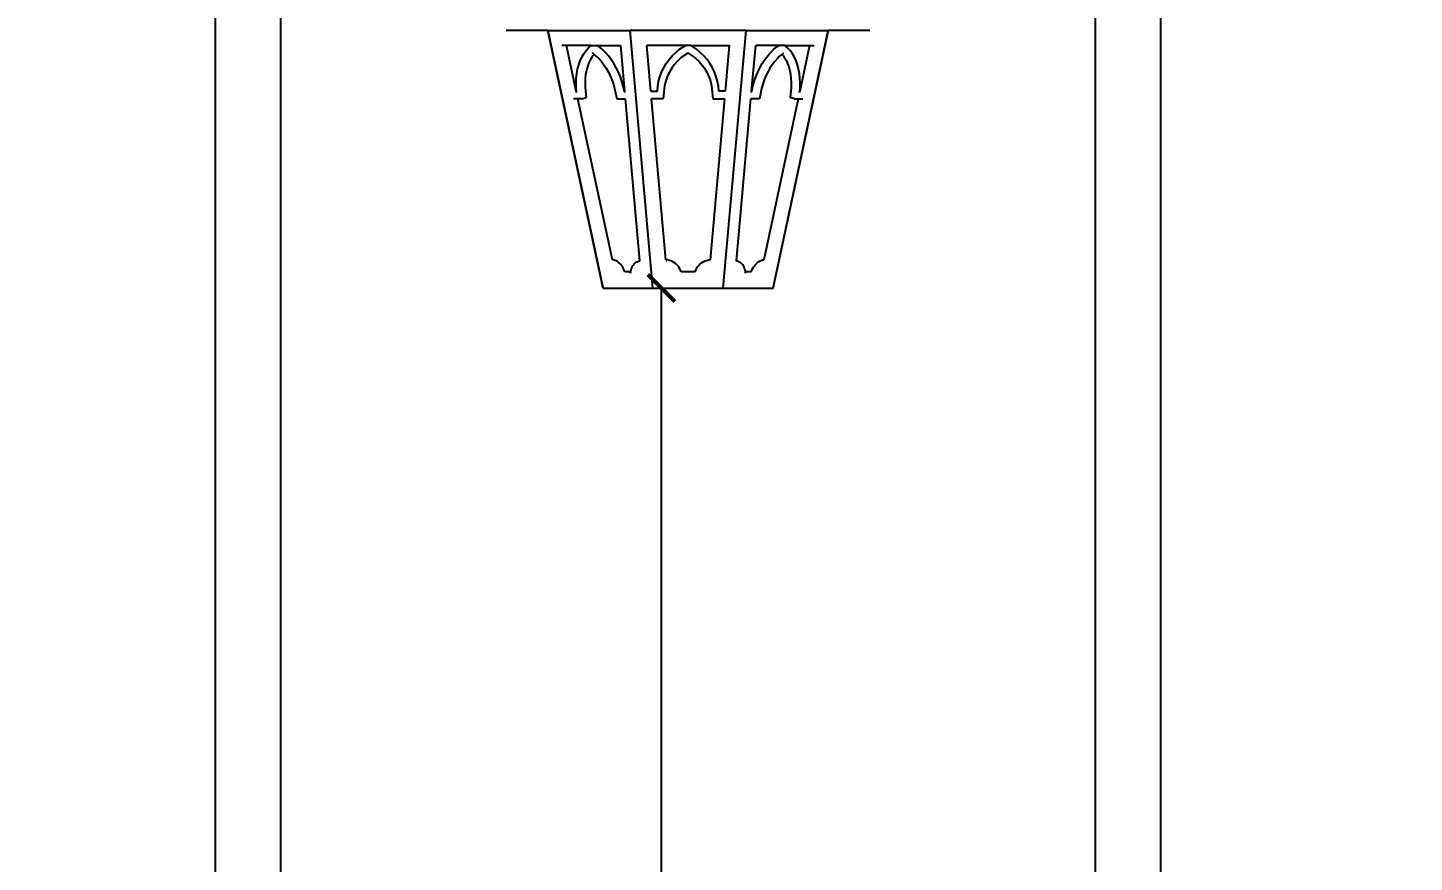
# Model space of a CAD drawing. Header units: inches. Extents: x -279 to 561, y -345 to 342.
# Drawn here: x -200.775 to -199.747, y 57.546 to 58.164 of the extents above; entities that cross this region are included whole.
import ezdxf

# ---------------------------------------------------------------- set-up
doc = ezdxf.new("R2010")
doc.units = ezdxf.units.IN
doc.header["$LTSCALE"] = 0.5
doc.header["$MEASUREMENT"] = 0
for name, color, linetype in [('Edges', 7, 'Continuous'), ('S-DIM', 7, 'Continuous'), ('WAL', 7, 'Continuous')]:
    doc.layers.add(name, color=color, linetype=linetype)
doc.styles.add('ROM', font='AGENCYR.TTF', dxfattribs={"width": 0.8})
doc.styles.get("Standard").update_dxf_attribs({"font": 'arial.ttf'})
doc.dimstyles.new('Copy(9) of ISO-25', dxfattribs={"dimtxt": 0.2, "dimasz": 0.02, "dimexe": 0.05, "dimexo": 0.05, "dimgap": 0.02, "dimtad": 1, "dimtxsty": 'ROM', "dimblk": 'ARCHTICK', "dimcen": 0.03, "dimse1": 1, "dimse2": 1, "dimclrd": 248, "dimclrt": 248, "dimadec": 0, "dimazin": 0, "dimtfac": 1, "dimtmove": 0, "dimatfit": 3, "dimldrblk": 'DOT', "dimfxl": 1, "dimarcsym": 0})
doc.dimstyles.get("Standard").update_dxf_attribs({"dimtxt": 0.18, "dimasz": 0.18, "dimexe": 0.18, "dimexo": 0.0625, "dimgap": 0.09, "dimtad": 0, "dimtih": 1, "dimtoh": 1, "dimzin": 0, "dimdsep": 46, "dimtxsty": 'Standard', "dimcen": 0.09, "dimadec": 0, "dimazin": 0, "dimtfac": 1, "dimtofl": 0, "dimtmove": 0, "dimatfit": 3, "dimfxl": 1, "dimtolj": 1, "dimtzin": 0, "dimarcsym": 0})

# ---------------------------------------------------------------- blocks, each defined once
blk = doc.blocks.new('xx')
at = {"layer": 'Edges'}
for p, q in [((37.97503, 12.34314), (37.98899, 12.34314)), ((38.01653, 12.34314), (37.98899, 12.34314)), ((37.98899, 12.34314), (38.00742, 12.25703)), ((38.00748, 12.25677), (37.98899, 12.34314)), ((38.02418, 12.25677), (38.01653, 12.34314)), ((38.01653, 12.34314), (38.05539, 12.34312)), ((38.02418, 12.25677), (38.01653, 12.34314)), ((38.04781, 12.25677), (38.05547, 12.34314)), ((38.04781, 12.25677), (38.05547, 12.34314)), ((38.05539, 12.34312), (38.05539, 12.34314)), ((38.05539, 12.34312), (38.05547, 12.34314)), ((38.083, 12.34314), (38.05547, 12.34314)), ((38.06452, 12.25677), (38.083, 12.34314)), ((38.083, 12.34314), (38.06459, 12.2571)), ((38.06459, 12.2571), (38.083, 12.34314)), ((38.083, 12.34314), (38.09697, 12.34314)), ((37.99524, 12.33811), (37.99372, 12.33811)), ((37.99524, 12.33811), (37.99852, 12.3228)), ((38.00352, 12.33811), (37.99524, 12.33811)), ((38.00037, 12.33418), (38.00104, 12.33533)), ((38.00104, 12.33533), (38.00179, 12.33637)), ((38.00179, 12.33637), (38.00262, 12.3373)), ((38.00262, 12.3373), (38.00352, 12.33811)), ((38.00352, 12.33811), (38.00557, 12.33811)), ((38.00402, 12.33457), (38.00374, 12.33419)), ((38.0045, 12.33512), (38.0039, 12.33563)), ((38.00402, 12.33457), (38.0045, 12.33512)), ((38.00566, 12.33414), (38.0045, 12.33512)), ((38.0061, 12.33774), (38.00557, 12.33811)), ((38.00557, 12.33811), (38.01332, 12.33811)), ((38.00721, 12.33681), (38.0061, 12.33774)), ((38.00828, 12.33576), (38.00721, 12.33681)), ((38.00929, 12.33461), (38.00828, 12.33576)), ((38.01024, 12.33337), (38.00929, 12.33461)), ((38.01468, 12.3228), (38.01332, 12.33811)), ((38.02218, 12.33811), (38.02214, 12.33811)), ((38.02218, 12.33811), (38.02354, 12.3228)), ((38.03522, 12.33811), (38.02218, 12.33811)), ((38.02963, 12.33337), (38.03071, 12.33461)), ((38.03071, 12.33461), (38.03189, 12.33576)), ((38.03189, 12.33576), (38.03318, 12.33681)), ((38.03318, 12.33681), (38.03455, 12.33774)), ((38.03382, 12.33414), (38.036, 12.33563)), ((38.03455, 12.33774), (38.03522, 12.33811)), ((38.03522, 12.33811), (38.03678, 12.33811)), ((38.03817, 12.33414), (38.036, 12.33563)), ((38.03745, 12.33774), (38.03678, 12.33811)), ((38.03678, 12.33811), (38.04982, 12.33811)), ((38.03882, 12.33681), (38.03745, 12.33774)), ((38.0401, 12.33576), (38.03882, 12.33681)), ((38.04129, 12.33461), (38.0401, 12.33576)), ((38.04237, 12.33337), (38.04129, 12.33461)), ((38.04846, 12.3228), (38.04982, 12.33811)), ((38.04982, 12.33811), (38.04986, 12.33811)), ((38.05868, 12.33811), (38.05732, 12.3228)), ((38.06643, 12.33811), (38.05868, 12.33811)), ((38.06176, 12.33337), (38.06271, 12.33461)), ((38.06271, 12.33461), (38.06372, 12.33576)), ((38.06372, 12.33576), (38.06479, 12.33681)), ((38.06479, 12.33681), (38.0659, 12.33774)), ((38.0659, 12.33774), (38.06643, 12.33811)), ((38.06634, 12.33414), (38.0675, 12.33512)), ((38.06848, 12.33811), (38.06643, 12.33811)), ((38.0675, 12.33512), (38.0681, 12.33563)), ((38.06798, 12.33457), (38.0675, 12.33512)), ((38.06798, 12.33457), (38.06826, 12.33419)), ((38.06938, 12.3373), (38.06848, 12.33811)), ((38.06848, 12.33811), (38.07675, 12.33811)), ((38.07021, 12.33637), (38.06938, 12.3373)), ((38.07096, 12.33533), (38.07021, 12.33637)), ((38.07162, 12.33418), (38.07096, 12.33533)), ((38.07347, 12.3228), (38.07675, 12.33811)), ((38.07675, 12.33811), (38.07828, 12.33811)), ((37.99867, 12.32871), (37.99895, 12.33019)), ((37.99895, 12.33019), (37.99932, 12.3316)), ((37.99932, 12.3316), (37.9998, 12.33293)), ((37.9998, 12.33293), (38.00037, 12.33418)), ((38.00222, 12.33088), (38.00189, 12.32963)), ((38.00265, 12.33207), (38.00222, 12.33088)), ((38.00315, 12.33317), (38.00265, 12.33207)), ((38.00374, 12.33419), (38.00315, 12.33317)), ((38.00566, 12.33414), (38.00605, 12.33376)), ((38.00605, 12.33376), (38.00695, 12.33274)), ((38.00695, 12.33274), (38.00779, 12.33163)), ((38.00779, 12.33163), (38.00857, 12.33045)), ((38.00857, 12.33045), (38.00928, 12.3292)), ((38.01112, 12.33203), (38.01024, 12.33337)), ((38.01192, 12.33062), (38.01112, 12.33203)), ((38.01265, 12.32914), (38.01192, 12.33062)), ((38.02713, 12.32914), (38.02783, 12.33062)), ((38.02783, 12.33062), (38.02867, 12.33203)), ((38.02867, 12.33203), (38.02963, 12.33337)), ((38.0305, 12.33045), (38.02976, 12.3292)), ((38.03135, 12.33163), (38.0305, 12.33045)), ((38.03231, 12.33274), (38.03135, 12.33163)), ((38.03335, 12.33376), (38.03231, 12.33274)), ((38.03382, 12.33414), (38.03335, 12.33376)), ((38.03817, 12.33414), (38.03864, 12.33376)), ((38.03864, 12.33376), (38.03969, 12.33274)), ((38.03969, 12.33274), (38.04064, 12.33163)), ((38.04064, 12.33163), (38.04149, 12.33045)), ((38.04149, 12.33045), (38.04224, 12.3292)), ((38.04333, 12.33203), (38.04237, 12.33337)), ((38.04416, 12.33062), (38.04333, 12.33203)), ((38.04487, 12.32914), (38.04416, 12.33062)), ((38.05935, 12.32914), (38.06007, 12.33062)), ((38.06007, 12.33062), (38.06088, 12.33203)), ((38.06088, 12.33203), (38.06176, 12.33337)), ((38.06343, 12.33045), (38.06272, 12.3292)), ((38.06421, 12.33163), (38.06343, 12.33045)), ((38.06505, 12.33274), (38.06421, 12.33163)), ((38.06595, 12.33376), (38.06505, 12.33274)), ((38.06634, 12.33414), (38.06595, 12.33376)), ((38.06826, 12.33419), (38.06884, 12.33317)), ((38.06884, 12.33317), (38.06935, 12.33207)), ((38.06935, 12.33207), (38.06977, 12.33088)), ((38.06977, 12.33088), (38.07011, 12.32963)), ((38.07219, 12.33293), (38.07162, 12.33418)), ((38.07267, 12.3316), (38.07219, 12.33293)), ((38.07305, 12.33019), (38.07267, 12.3316)), ((38.07333, 12.32871), (38.07305, 12.33019)), ((37.99843, 12.3256), (37.9985, 12.32717)), ((37.99847, 12.32399), (37.99843, 12.3256)), ((37.9985, 12.32717), (37.99867, 12.32871)), ((38.00149, 12.32697), (38.00143, 12.32557)), ((38.00143, 12.32557), (38.00147, 12.32415)), ((38.00164, 12.32833), (38.00149, 12.32697)), ((38.00189, 12.32963), (38.00164, 12.32833)), ((38.00928, 12.3292), (38.00992, 12.32789)), ((38.00992, 12.32789), (38.01048, 12.32653)), ((38.01048, 12.32653), (38.01096, 12.32514)), ((38.01328, 12.32761), (38.01265, 12.32914)), ((38.01383, 12.32603), (38.01328, 12.32761)), ((38.01427, 12.32442), (38.01383, 12.32603)), ((38.02583, 12.32442), (38.02612, 12.32603)), ((38.02612, 12.32603), (38.02655, 12.32761)), ((38.02655, 12.32761), (38.02713, 12.32914)), ((38.02863, 12.32653), (38.02825, 12.32514)), ((38.02914, 12.32789), (38.02863, 12.32653)), ((38.02976, 12.3292), (38.02914, 12.32789)), ((38.04224, 12.3292), (38.04286, 12.32789)), ((38.04286, 12.32789), (38.04337, 12.32653)), ((38.04337, 12.32653), (38.04375, 12.32514)), ((38.04544, 12.32761), (38.04487, 12.32914)), ((38.04587, 12.32603), (38.04544, 12.32761)), ((38.04616, 12.32442), (38.04587, 12.32603)), ((38.05772, 12.32442), (38.05817, 12.32603)), ((38.05817, 12.32603), (38.05871, 12.32761)), ((38.05871, 12.32761), (38.05935, 12.32914)), ((38.06151, 12.32653), (38.06103, 12.32514)), ((38.06208, 12.32789), (38.06151, 12.32653)), ((38.06272, 12.3292), (38.06208, 12.32789)), ((38.07011, 12.32963), (38.07035, 12.32833)), ((38.07035, 12.32833), (38.0705, 12.32697)), ((38.0705, 12.32697), (38.07056, 12.32557)), ((38.07056, 12.32557), (38.07053, 12.32415)), ((38.0735, 12.32717), (38.07333, 12.32871)), ((38.07356, 12.3256), (38.0735, 12.32717)), ((38.07352, 12.32399), (38.07356, 12.3256)), ((37.99858, 12.3228), (37.99847, 12.32399)), ((37.99852, 12.3228), (37.99858, 12.3228)), ((37.99862, 12.32236), (37.99858, 12.3228)), ((38.00035, 12.32024), (38.00178, 12.32067)), ((38.00147, 12.32415), (38.00178, 12.32067)), ((38.01096, 12.32514), (38.01136, 12.32372)), ((38.01136, 12.32372), (38.0121, 12.32024)), ((38.01462, 12.3228), (38.01427, 12.32442)), ((38.01468, 12.3228), (38.01462, 12.3228)), ((38.01472, 12.32236), (38.01468, 12.3228)), ((38.02354, 12.3228), (38.02569, 12.3228)), ((38.02569, 12.3228), (38.02583, 12.32442)), ((38.02799, 12.32372), (38.02769, 12.32024)), ((38.02825, 12.32514), (38.02799, 12.32372)), ((38.04375, 12.32514), (38.044, 12.32372)), ((38.044, 12.32372), (38.04431, 12.32024)), ((38.0463, 12.3228), (38.04616, 12.32442)), ((38.04846, 12.3228), (38.0463, 12.3228)), ((38.05732, 12.3228), (38.05728, 12.32236)), ((38.05732, 12.3228), (38.05737, 12.3228)), ((38.05737, 12.3228), (38.05772, 12.32442)), ((38.06064, 12.32372), (38.05989, 12.32024)), ((38.06103, 12.32514), (38.06064, 12.32372)), ((38.07053, 12.32415), (38.07022, 12.32067)), ((38.07165, 12.32024), (38.07022, 12.32067)), ((38.07338, 12.32236), (38.07342, 12.3228)), ((38.07342, 12.3228), (38.07352, 12.32399)), ((38.07347, 12.3228), (38.07342, 12.3228)), ((37.99907, 12.32024), (37.99755, 12.32024)), ((37.99907, 12.32024), (38.01062, 12.26626)), ((38.00035, 12.32024), (37.99907, 12.32024)), ((38.0121, 12.32024), (38.01491, 12.32024)), ((38.01973, 12.26588), (38.01491, 12.32024)), ((38.02376, 12.32024), (38.02372, 12.32024)), ((38.02376, 12.32024), (38.02855, 12.26626)), ((38.02769, 12.32024), (38.02376, 12.32024)), ((38.04345, 12.26626), (38.04823, 12.32024)), ((38.04431, 12.32024), (38.04823, 12.32024)), ((38.04823, 12.32024), (38.04827, 12.32024)), ((38.05709, 12.32024), (38.05227, 12.26588)), ((38.05989, 12.32024), (38.05709, 12.32024)), ((38.06138, 12.26626), (38.07293, 12.32024)), ((38.07165, 12.32024), (38.07293, 12.32024)), ((38.07293, 12.32024), (38.07445, 12.32024)), ((38.01104, 12.26619), (38.01062, 12.26626)), ((38.01146, 12.26606), (38.01104, 12.26619)), ((38.01187, 12.26588), (38.01146, 12.26606)), ((38.01228, 12.26564), (38.01187, 12.26588)), ((38.01268, 12.26536), (38.01228, 12.26564)), ((38.01306, 12.26502), (38.01268, 12.26536)), ((38.01342, 12.26464), (38.01306, 12.26502)), ((38.01766, 12.26459), (38.01795, 12.26492)), ((38.01795, 12.26492), (38.01826, 12.26521)), ((38.01826, 12.26521), (38.01859, 12.26545)), ((38.01859, 12.26545), (38.01895, 12.26563)), ((38.01895, 12.26563), (38.01933, 12.26576)), ((38.01933, 12.26576), (38.01973, 12.26588)), ((38.01973, 12.26583), (38.01973, 12.26588)), ((38.02912, 12.26619), (38.02855, 12.26626)), ((38.02969, 12.26606), (38.02912, 12.26619)), ((38.03024, 12.26588), (38.02969, 12.26606)), ((38.03076, 12.26564), (38.03024, 12.26588)), ((38.03126, 12.26536), (38.03076, 12.26564)), ((38.03173, 12.26502), (38.03126, 12.26536)), ((38.03216, 12.26464), (38.03173, 12.26502)), ((38.03983, 12.26464), (38.04026, 12.26502)), ((38.04026, 12.26502), (38.04073, 12.26536)), ((38.04073, 12.26536), (38.04123, 12.26564)), ((38.04123, 12.26564), (38.04176, 12.26588)), ((38.04176, 12.26588), (38.04231, 12.26606)), ((38.04231, 12.26606), (38.04287, 12.26619)), ((38.04287, 12.26619), (38.04345, 12.26626)), ((38.04331, 12.26581), (38.04327, 12.26573)), ((38.05266, 12.26576), (38.05227, 12.26588)), ((38.05227, 12.26588), (38.05227, 12.26583)), ((38.05304, 12.26563), (38.05266, 12.26576)), ((38.0534, 12.26545), (38.05304, 12.26563)), ((38.05374, 12.26521), (38.0534, 12.26545)), ((38.05405, 12.26492), (38.05374, 12.26521)), ((38.05433, 12.26459), (38.05405, 12.26492)), ((38.05857, 12.26464), (38.05893, 12.26502)), ((38.05893, 12.26502), (38.05932, 12.26536)), ((38.05932, 12.26536), (38.05971, 12.26564)), ((38.05971, 12.26564), (38.06012, 12.26588)), ((38.06012, 12.26588), (38.06054, 12.26606)), ((38.06054, 12.26606), (38.06096, 12.26619)), ((38.06096, 12.26619), (38.06138, 12.26626)), ((38.01377, 12.26422), (38.01342, 12.26464)), ((38.01408, 12.26377), (38.01377, 12.26422)), ((38.01436, 12.26328), (38.01408, 12.26377)), ((38.01462, 12.26277), (38.01436, 12.26328)), ((38.01483, 12.26223), (38.01462, 12.26277)), ((38.01483, 12.26223), (38.01678, 12.26223)), ((38.01674, 12.2618), (38.01678, 12.26223)), ((38.01678, 12.26223), (38.01679, 12.26234)), ((38.01679, 12.26234), (38.01689, 12.26285)), ((38.01689, 12.26285), (38.01703, 12.26334)), ((38.01703, 12.26334), (38.0172, 12.26379)), ((38.0172, 12.26379), (38.01742, 12.26421)), ((38.01742, 12.26421), (38.01766, 12.26459)), ((38.03256, 12.26422), (38.03216, 12.26464)), ((38.0329, 12.26377), (38.03256, 12.26422)), ((38.0332, 12.26328), (38.0329, 12.26377)), ((38.03345, 12.26277), (38.0332, 12.26328)), ((38.03364, 12.26223), (38.03345, 12.26277)), ((38.03364, 12.26223), (38.03835, 12.26223)), ((38.03835, 12.26223), (38.03855, 12.26277)), ((38.03855, 12.26277), (38.03879, 12.26328)), ((38.03879, 12.26328), (38.03909, 12.26377)), ((38.03909, 12.26377), (38.03944, 12.26422)), ((38.03944, 12.26422), (38.03983, 12.26464)), ((38.05458, 12.26421), (38.05433, 12.26459)), ((38.05479, 12.26379), (38.05458, 12.26421)), ((38.05497, 12.26334), (38.05479, 12.26379)), ((38.05511, 12.26285), (38.05497, 12.26334)), ((38.05521, 12.26234), (38.05511, 12.26285)), ((38.05522, 12.26223), (38.05521, 12.26234)), ((38.05522, 12.26223), (38.05716, 12.26223)), ((38.05526, 12.2618), (38.05522, 12.26223)), ((38.05716, 12.26223), (38.05738, 12.26277)), ((38.05738, 12.26277), (38.05763, 12.26328)), ((38.05763, 12.26328), (38.05792, 12.26377)), ((38.05792, 12.26377), (38.05823, 12.26422)), ((38.05823, 12.26422), (38.05857, 12.26464))]:
    blk.add_line(p, q, dxfattribs=at)
blk = doc.blocks.new('_ArchTick')
at = {"color": 0, "linetype": 'ByBlock', "const_width": 0.15}
blk.add_lwpolyline([(-0.5, -0.5), (0.5, 0.5)], dxfattribs=at)
blk = doc.blocks.new('*D525')
at = {"layer": 'Defpoints', "color": 0, "transparency": 16777216}
for p in [(-200.3116, 57.9713), (-200.3052, 57.9713), (-200.3527, 56.6713)]:
    blk.add_point(p, dxfattribs=at)
at = {"layer": 'WAL', "color": 248, "lineweight": -2, "transparency": 16777216}
blk.add_line((-200.3052, 56.6713), (-200.3052, 57.9713), dxfattribs=at)
at = {"layer": 'WAL', "color": 248, "lineweight": -2, "transparency": 16777216, "xscale": 0.02, "yscale": 0.02, "zscale": 0.02}
for p, rotation in [((-200.3052, 57.9713), 90), ((-200.3052, 56.6713), 270)]:
    blk.add_blockref('_ArchTick', p, dxfattribs=dict(at, rotation=rotation))
at = {"layer": 'WAL', "color": 248, "transparency": 16777216, "insert": (-200.4323, 57.3213), "char_height": 0.2, "attachment_point": 5, "rotation": 90, "style": 'ROM'}
blk.add_mtext('1,3', dxfattribs=at)
blk = doc.blocks.new('_DOT')
at = {"color": 0, "linetype": 'ByBlock'}
blk.add_line((-0.5, 0), (-1, 0), dxfattribs=at)
at = {"color": 0, "linetype": 'ByBlock', "const_width": 0.5}
blk.add_lwpolyline([(-0.25, 0, 1), (0.25, 0, 1)], format="xyb", close=True, dxfattribs=at)
blk = doc.blocks.new('*D615')
at = {"layer": 'Defpoints', "color": 0, "transparency": 16777216}
for p in [(-198.9566, 58.3701), (-200.2952, 57.9613), (-198.9566, 57.9613)]:
    blk.add_point(p, dxfattribs=at)
at = {"layer": 'WAL', "color": 248, "lineweight": -2, "transparency": 16777216}
blk.add_line((-200.2952, 58.3701), (-198.9566, 58.3701), dxfattribs=at)
at = {"layer": 'WAL', "color": 248, "lineweight": -2, "transparency": 16777216, "xscale": 0.02, "yscale": 0.02, "zscale": 0.02, "rotation": 180}
blk.add_blockref('_ArchTick', (-200.2952, 58.3701), dxfattribs=at)
at = {"layer": 'WAL', "color": 248, "lineweight": -2, "transparency": 16777216, "xscale": 0.02, "yscale": 0.02, "zscale": 0.02}
blk.add_blockref('_ArchTick', (-198.9566, 58.3701), dxfattribs=at)
at = {"layer": 'WAL', "color": 248, "transparency": 16777216, "insert": (-199.6259, 58.4972), "char_height": 0.2, "attachment_point": 5, "style": 'ROM'}
blk.add_mtext('1,34', dxfattribs=at)
blk = doc.blocks.new('*D1071')
at = {"color": 0, "linetype": 'ByBlock', "lineweight": -2, "transparency": 16777216}
for p, q in [((558.6522, 342.2788), (558.6522, 342.4729)), ((560.6522, 342.2788), (560.6522, 342.4729)), ((558.8322, 342.2929), (559.1722, 342.2929)), ((560.4722, 342.2929), (560.1322, 342.2929))]:
    blk.add_line(p, q, dxfattribs=at)
at = {"color": 0, "linetype": 'ByBlock', "transparency": 16777216}
for points in [[(558.8322, 342.3229), (558.8322, 342.2629), (558.6522, 342.2929)], [(560.4722, 342.3229), (560.4722, 342.2629), (560.6522, 342.2929)]]:
    blk.add_solid(points, dxfattribs=at)
at = {"layer": 'Defpoints', "color": 0, "linetype": 'ByBlock', "transparency": 16777216}
for p in [(560.6522, 342.2929), (558.6522, 342.2163), (560.6522, 342.2163)]:
    blk.add_point(p, dxfattribs=at)
at = {"layer": 'Defpoints', "color": 0, "ltscale": 0.5, "transparency": 16777216}
for p in [(-209.5, -305.36), (-209.5, -305.81), (-209.5, -305.81)]:
    blk.add_point(p, dxfattribs=at)
at = {"layer": 'S-DIM', "color": 0, "lineweight": -2, "ltscale": 0.5, "transparency": 16777216}
for p, q in [((-209.5, -305.18), (-209.5, -305)), ((-209.5625, -305.36), (-209.68, -305.36)), ((-209.5625, -305.81), (-209.68, -305.81)), ((-209.5, -305.99), (-209.5, -306.17))]:
    blk.add_line(p, q, dxfattribs=at)
at = {"layer": 'S-DIM', "color": 0, "ltscale": 0.5, "transparency": 16777216}
for points in [[(-209.53, -305.18), (-209.47, -305.18), (-209.5, -305.36)], [(-209.53, -305.99), (-209.47, -305.99), (-209.5, -305.81)]]:
    blk.add_solid(points, dxfattribs=at)
at = {"color": 0, "linetype": 'ByBlock', "transparency": 16777216, "insert": (559.6522, 342.2929), "char_height": 0.18, "attachment_point": 5}
blk.add_mtext('\\A1;2.0000', dxfattribs=at)
at = {"layer": 'S-DIM', "color": 0, "ltscale": 0.5, "transparency": 16777216, "insert": (-209.5, -305.585), "char_height": 0.18, "attachment_point": 5}
blk.add_mtext('\\A1;0.45', dxfattribs=at)

msp = doc.modelspace()

# ---------------------------------------------------------------- linework, layer by layer
msp.add_line((-200.3485, 57.9713), (-200.2225, 57.9713))
for points in [[(-200.6355, 59.015), (-199.9355, 59.015), (-199.9355, 56.9211), (-200.6355, 56.9211)], [(-200.5872, 58.9667), (-199.9838, 58.9667), (-199.9838, 56.9695), (-200.5872, 56.9695)]]:
    msp.add_lwpolyline(points, close=True)

# ---------------------------------------------------------------- block references
at = {"xscale": -2.209324571047085, "yscale": 2.209324571047085, "zscale": 2.209324571047085}
msp.add_blockref('xx', (-116.2516, 30.8921), dxfattribs=at)

# ---------------------------------------------------------------- dimensions: what is measured, and where the dimension line sits
at = {"layer": 'S-DIM', "ltscale": 0.5}
dim = msp.add_linear_dim(base=(-209.5, -305.81), p1=(-209.5, -305.36), p2=(-209.5, -305.81), angle=90, dimstyle='Standard', dxfattribs=at)
dim.commit()
dim.dimension.update_dxf_attribs({"geometry": '*D1071', "text_midpoint": (-209.5, -305.585)})
at = {"layer": 'WAL'}
dim = msp.add_linear_dim(base=(-198.9566, 58.3701), p1=(-200.2952, 57.9613), p2=(-198.9566, 57.9613), dimstyle='Copy(9) of ISO-25', dxfattribs=at)
dim.commit()
dim.dimension.update_dxf_attribs({"geometry": '*D615', "text_midpoint": (-199.6259, 58.4972)})
dim = msp.add_linear_dim(base=(-200.3052, 57.9713), p1=(-200.3527, 56.6713), p2=(-200.3116, 57.9713), angle=90, dimstyle='Copy(9) of ISO-25', dxfattribs=at)
dim.commit()
dim.dimension.update_dxf_attribs({"geometry": '*D525', "text_midpoint": (-200.4323, 57.3213)})

doc.saveas('drawing.dxf')
